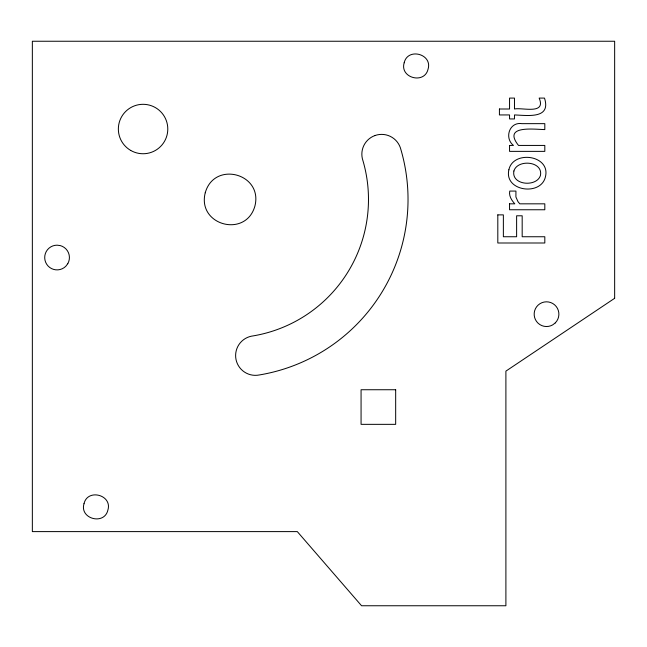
<?xml version="1.0" encoding="UTF-8"?>
<svg xmlns="http://www.w3.org/2000/svg" width="647" height="647" viewBox="0 0 647 647"><rect width="100%" height="100%" fill="white"/><g stroke="black" fill="none" stroke-linecap="round" stroke-linejoin="round"><path stroke-width="0.97" d="M497.81 214.877L497.81 242.997L544.814 242.997L544.814 236.745L522.178 236.745L522.178 215.791L516.621 215.791L516.621 236.745L503.366 236.745L503.366 214.877L497.81 214.877M499.419 109.003L499.419 114.94L509.553 114.94L509.553 118.943L514.478 118.943L514.478 114.94C527.758 115.401 551.317 119.218 544.499 98.085L539.161 98.085C546.391 114.988 522.153 107.265 514.478 109.003L514.478 98.085L509.553 98.085L509.553 109.003L499.419 109.003M509.553 203.829L509.553 209.757L544.814 209.757L544.814 203.829L519.784 203.829L517.98 201.646L515.91 196.971L515.934 191.075L509.747 191.075C508.728 195.928 511.68 200.4 514.794 203.829L509.553 203.829M509.553 145.429L509.553 151.366L544.814 151.366L544.814 145.429L518.49 145.429C502.379 125.049 533.524 129.343 544.814 129.586L544.814 123.65L521.927 123.65C509.351 121.62 504.102 138.102 513.467 145.429L509.553 145.429M508.882 169.789C503.835 191.334 541.232 196.445 545.478 176.655C550.678 155.021 513.055 149.934 508.882 169.789M513.896 171.002C511.114 185.39 536.905 187.387 540.463 175.361C543.213 161.063 517.39 158.984 513.896 171.002M84.013 503.689C79.322 518.87 104.361 525.574 107.887 510.087C112.578 494.915 87.539 488.202 84.013 503.689M205.245 192.774C196.939 225.31 245.836 238.403 254.902 206.078C263.208 173.55 214.319 160.448 205.245 192.774M404.181 62.767C399.49 77.939 424.529 84.652 428.055 69.164C432.746 53.984 407.707 47.28 404.181 62.767M67.765 263.709L65.8 266.273A12.358 12.358 0 0 1 45.646 262.261A12.358 12.358 0 0 1 57.065 245.173L60.268 245.593A12.358 12.358 0 0 1 67.765 263.709M555.263 322.918L552.7 324.875A12.358 12.358 0 0 1 534.212 315.251A12.358 12.358 0 0 1 550.751 302.561A12.358 12.358 0 0 1 555.263 322.918M614.65 298.299L505.897 371.127L505.897 605.754L361.56 605.754L297.305 531.608L32.35 531.608L32.35 41.246L614.65 41.246L614.65 298.299M395.673 389.737L361.066 389.737L361.066 424.343L395.673 424.343L395.673 389.737M375.123 135.49A19.79 19.79 0 0 0 362.951 160.691A138.409 138.409 0 0 1 251.448 336.173A19.79 19.79 0 0 0 236.018 359.522A19.79 19.79 0 0 0 259.366 374.953A177.949 177.949 0 0 0 400.331 147.662A19.79 19.79 0 0 0 375.123 135.49M130.718 150.436A24.715 24.715 0 0 0 167.791 129.028A24.715 24.715 0 0 0 130.718 107.62A24.715 24.715 0 0 0 130.718 150.436"/></g></svg>
